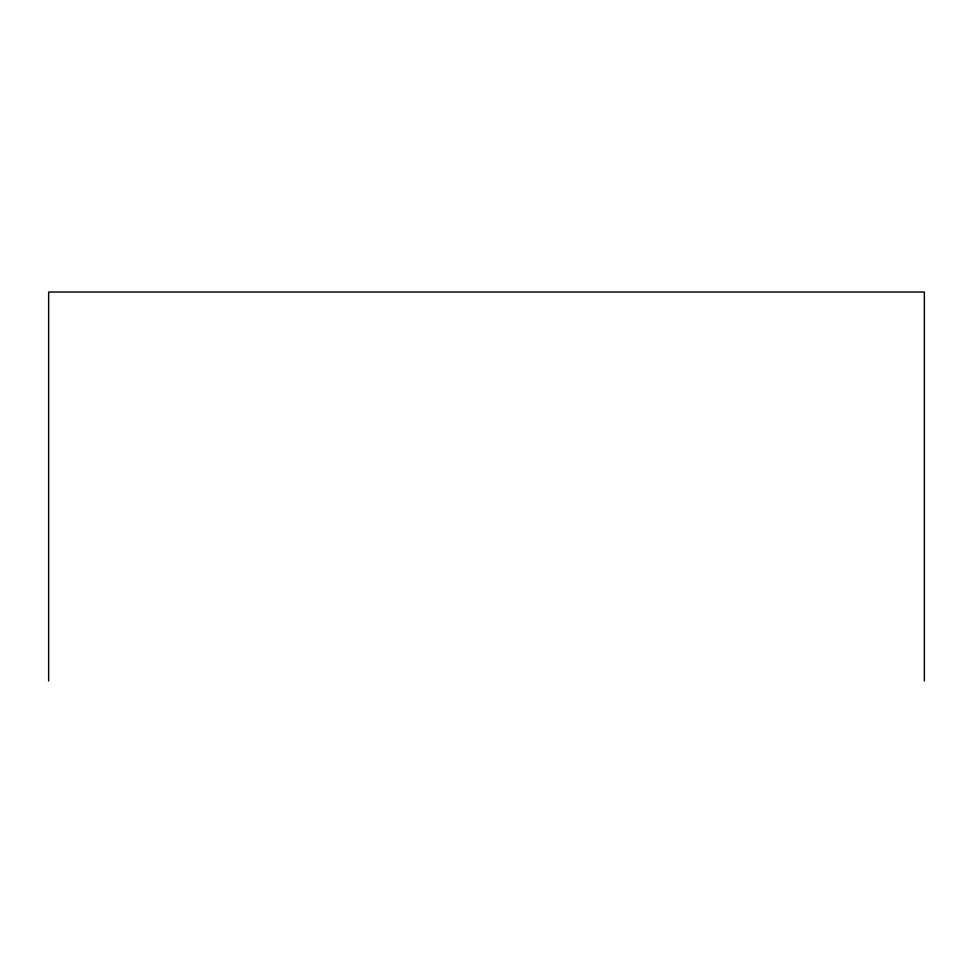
<?xml version="1.0" encoding="UTF-8"?>
<svg xmlns="http://www.w3.org/2000/svg" width="973" height="973" viewBox="0 0 973 973"><rect width="100%" height="100%" fill="white"/><g stroke="black" fill="none" stroke-linecap="round" stroke-linejoin="round"><path stroke-width="1.46" d="M924.35 680.966L924.35 292.034L48.65 292.034L48.65 680.966"/></g></svg>
